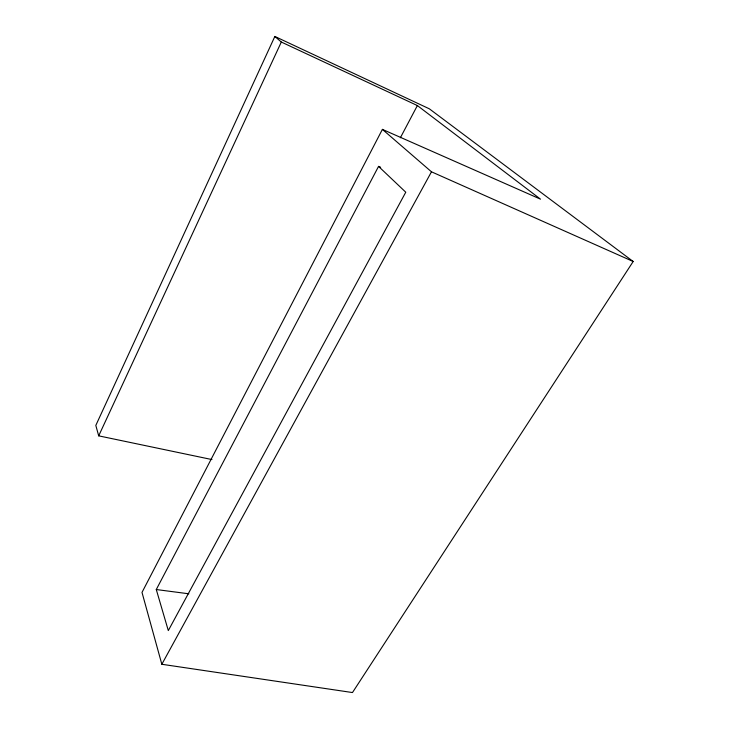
<?xml version="1.0" encoding="UTF-8"?>
<svg xmlns="http://www.w3.org/2000/svg" width="729" height="729" viewBox="0 0 729 729"><rect width="100%" height="100%" fill="white"/><g stroke="black" fill="none" stroke-linecap="round" stroke-linejoin="round"><path stroke-width="1.09" d="M274.851 36.45L281.312 42.036L417.371 105.559L540.517 199.172L382.397 129.379L142 592.404L161.838 664.274L352.471 692.55L633.182 261.501L429.317 108.803L274.851 36.45L95.818 425.417L98.697 435.851L211.966 459.571M98.697 435.851L281.312 42.036M378.551 166.394L405.771 192.21L168.308 630.585L156.279 589.533L378.551 166.394L380.647 167.26M400.358 137.781L417.371 105.559M161.838 664.274L431.477 171.807L382.397 129.379M156.279 589.533L188.838 593.798M431.477 171.807L633.182 261.501"/></g></svg>
